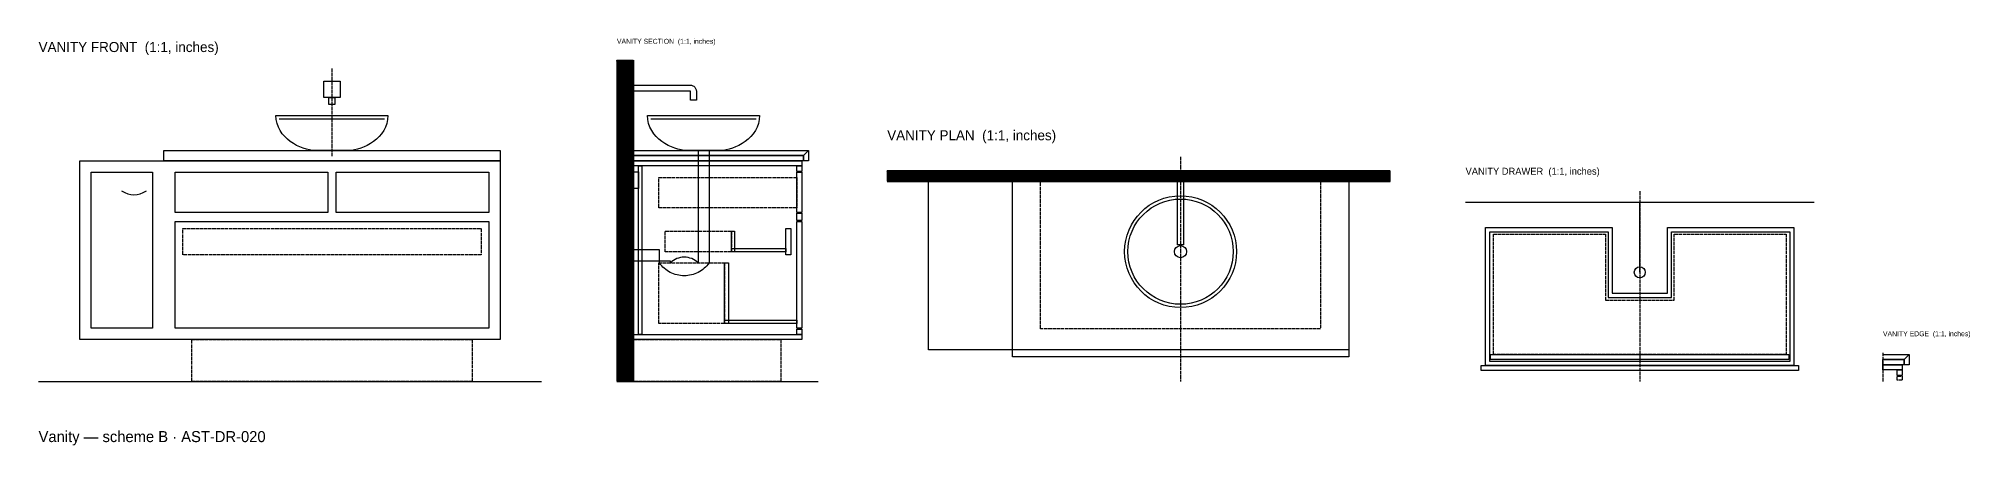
# Model space of a CAD drawing. Header units: inches. Extents: x 0 to 275, y -9 to 49.
import ezdxf

# ---------------------------------------------------------------- set-up
doc = ezdxf.new("R2010")
doc.units = ezdxf.units.IN
doc.header["$MEASUREMENT"] = 0
doc.linetypes.add('DASHED', pattern=[0.6, 0.5, -0.1])
for name, color, linetype in [('Vanity drawer', 7, 'Continuous'), ('Vanity edge', 7, 'Continuous'), ('Vanity front', 7, 'Continuous'), ('Vanity plan', 7, 'Continuous'), ('Vanity plan hatch', 8, 'Continuous'), ('Vanity section', 7, 'Continuous'), ('Vanity section hatch', 8, 'Continuous')]:
    doc.layers.add(name, color=color, linetype=linetype)

msp = doc.modelspace()

# ---------------------------------------------------------------- hatches: boundary and pattern name
at = {"layer": 'Vanity plan hatch'}
h = msp.add_hatch(dxfattribs=at)
h.set_pattern_fill('ANSI31', scale=0.1574803)
h.paths.add_polyline_path([(121.17, 30.12), (192.98, 30.12), (192.98, 28.54), (121.17, 28.54), (121.17, 30.12)])
at = {"layer": 'Vanity section hatch'}
h = msp.add_hatch(dxfattribs=at)
h.set_pattern_fill('ANSI31', scale=0.1574803)
h.paths.add_polyline_path([(82.58, 45.87), (84.94, 45.87), (84.94, 0), (82.58, 0), (82.58, 45.87)])

# ---------------------------------------------------------------- linework, layer by layer
at = {"layer": 'Vanity drawer'}
msp.add_line((203.75, 25.59), (253.51, 25.59), dxfattribs=at)
at = {"layer": 'Vanity drawer', "linetype": 'DASHED'}
msp.add_line((228.63, 27.17), (228.63, 0), dxfattribs=at)
at = {"layer": 'Vanity drawer'}
for points in [[(228.63, 15.59), (228.63, 21.1), (228.63, 25.59)], [(206.62, 21.97), (224.69, 21.97), (224.69, 12.6), (232.57, 12.6), (232.57, 21.97), (250.64, 21.97), (250.64, 2.28), (206.62, 2.28), (206.62, 21.97)], [(207.21, 21.38), (224.1, 21.38), (224.1, 12.01), (233.16, 12.01), (233.16, 21.38), (250.05, 21.38), (250.05, 2.87), (207.21, 2.87), (207.21, 21.38)], [(207.33, 3.86), (249.93, 3.86), (249.93, 3.15), (207.33, 3.15), (207.33, 3.86)], [(205.99, 2.28), (251.27, 2.28), (251.27, 1.57), (205.99, 1.57), (205.99, 2.28)]]:
    msp.add_lwpolyline(points, dxfattribs=at)
at = {"layer": 'Vanity drawer', "linetype": 'DASHED'}
msp.add_lwpolyline([(207.72, 21.06), (223.71, 21.06), (223.71, 11.61), (233.55, 11.61), (233.55, 21.06), (249.54, 21.06), (249.54, 3.86), (207.72, 3.86), (207.72, 21.06)], dxfattribs=at)
at = {"layer": 'Vanity drawer'}
msp.add_circle((228.63, 15.59), 0.787, dxfattribs=at)
at = {"layer": 'Vanity edge', "linetype": 'DASHED'}
msp.add_line((263.35, 4.09), (263.35, 0), dxfattribs=at)
at = {"layer": 'Vanity edge'}
msp.add_line((266.39, 3.15), (267.09, 3.86), dxfattribs=at)
for points in [[(263.35, 3.86), (267.09, 3.86), (267.09, 2.36), (266.39, 2.36), (266.39, 3.15), (263.35, 3.15)], [(263.35, 3.15), (266.39, 3.15), (266.39, 2.36), (263.35, 2.36), (263.35, 3.15)], [(263.35, 2.36), (266.11, 2.36), (266.11, 1.65), (263.35, 1.65), (263.35, 2.36)], [(265.4, 1.65), (266.11, 1.65), (266.11, 0.87), (265.4, 0.87), (265.4, 1.65)]]:
    msp.add_lwpolyline(points, dxfattribs=at)
at = {"layer": 'Vanity edge', "linetype": 'DASHED'}
msp.add_lwpolyline([(265.4, 0.75), (266.11, 0.75), (266.11, 0.2), (265.4, 0.2), (265.4, 0.75)], dxfattribs=at)
at = {"layer": 'Vanity front', "linetype": 'DASHED'}
msp.add_line((41.89, 44.69), (41.89, 32.2), dxfattribs=at)
at = {"layer": 'Vanity front'}
for p, q in [((34.37, 37.52), (49.41, 37.52)), ((0, 0), (71.81, 0))]:
    msp.add_line(p, q, dxfattribs=at)
for points in [[(40.71, 42.91), (43.07, 42.91), (43.07, 40.55), (40.71, 40.55), (40.71, 42.91)], [(41.46, 40.55), (42.32, 40.55), (42.32, 39.57), (41.46, 39.57), (41.46, 40.55)], [(33.9, 37.99), (49.88, 37.99)], [(5.91, 31.5), (65.91, 31.5), (65.91, 5.98), (5.91, 5.98), (5.91, 31.5)], [(17.87, 32.99), (65.91, 32.99), (65.91, 31.5), (17.87, 31.5), (17.87, 32.99)], [(44.29, 32.99), (39.49, 32.99)], [(7.52, 29.88), (16.26, 29.88), (16.26, 7.6), (7.52, 7.6), (7.52, 29.88)], [(19.49, 29.88), (41.28, 29.88), (41.28, 24.13), (19.49, 24.13), (19.49, 29.88)], [(42.5, 29.88), (64.29, 29.88), (64.29, 24.13), (42.5, 24.13), (42.5, 29.88)], [(19.49, 22.87), (64.29, 22.87), (64.29, 7.6), (19.49, 7.6), (19.49, 22.87)]]:
    msp.add_lwpolyline(points, dxfattribs=at)
at = {"layer": 'Vanity front', "linetype": 'DASHED'}
for points in [[(20.59, 21.85), (63.19, 21.85), (63.19, 18.11), (20.59, 18.11), (20.59, 21.85)], [(21.89, 5.98), (61.89, 5.98), (61.89, 0), (21.89, 0), (21.89, 5.98)]]:
    msp.add_lwpolyline(points, dxfattribs=at)
at = {"layer": 'Vanity front'}
for points in [[(39.49, 32.99), (37.49, 32.99), (33.9, 34.74), (33.9, 37.99)], [(49.88, 37.99), (49.88, 34.74), (46.29, 32.99), (44.29, 32.99)], [(11.85, 27.24), (13.03, 26.46), (14.21, 26.46), (15.39, 27.24)]]:
    msp.add_open_spline(points, degree=3, dxfattribs=at)
at = {"layer": 'Vanity plan', "linetype": 'DASHED'}
msp.add_line((163.06, 32.09), (163.06, 0), dxfattribs=at)
at = {"layer": 'Vanity plan'}
msp.add_line((121.17, 28.54), (192.98, 28.54), dxfattribs=at)
for points in [[(127.07, 28.54), (187.07, 28.54), (187.07, 4.53), (127.07, 4.53), (127.07, 28.54)], [(139.04, 28.54), (187.07, 28.54), (187.07, 3.54), (139.04, 3.54), (139.04, 28.54)], [(162.62, 28.54), (163.49, 28.54), (163.49, 19.53), (162.62, 19.53), (162.62, 28.54)]]:
    msp.add_lwpolyline(points, dxfattribs=at)
at = {"layer": 'Vanity plan', "linetype": 'DASHED'}
msp.add_lwpolyline([(143.06, 28.54), (183.06, 28.54), (183.06, 7.52), (143.06, 7.52), (143.06, 28.54)], dxfattribs=at)
at = {"layer": 'Vanity plan'}
for radius in [7.99, 7.52, 0.866]:
    msp.add_circle((163.06, 18.54), radius, dxfattribs=at)
at = {"layer": 'Vanity section'}
for p, q in [((84.94, 45.87), (84.94, 0)), ((87.43, 37.52), (102.46, 37.52)), ((109.24, 32.28), (109.94, 32.99)), ((82.58, 0), (111.32, 0))]:
    msp.add_line(p, q, dxfattribs=at)
for points in [[(84.94, 42.32), (92.98, 42.32)], [(93.96, 41.14), (93.96, 40.16), (93.09, 40.16), (93.09, 41.46), (84.94, 41.46), (84.94, 42.32)], [(86.95, 37.99), (102.94, 37.99)], [(84.94, 32.99), (109.94, 32.99), (109.94, 31.5), (109.24, 31.5), (109.24, 32.28), (84.94, 32.28), (84.94, 32.99)], [(84.94, 32.28), (109.24, 32.28), (109.24, 31.5), (84.94, 31.5), (84.94, 32.28)], [(84.94, 31.5), (108.96, 31.5), (108.96, 30.79), (84.94, 30.79), (84.94, 31.5)], [(85.65, 30.79), (86.13, 30.79), (86.13, 6.69), (85.65, 6.69), (85.65, 30.79)], [(97.34, 32.99), (92.55, 32.99)], [(94.16, 32.99), (94.16, 16.93)], [(95.73, 32.99), (95.73, 16.93)], [(108.25, 30.79), (108.96, 30.79), (108.96, 30), (108.25, 30), (108.25, 30.79)], [(84.94, 29.92), (85.65, 29.92), (85.65, 27.56), (84.94, 27.56), (84.94, 29.92)], [(108.25, 29.88), (108.96, 29.88), (108.96, 24.13), (108.25, 24.13), (108.25, 29.88)], [(108.25, 24.02), (108.96, 24.02), (108.96, 22.99), (108.25, 22.99), (108.25, 24.02)], [(108.25, 22.87), (108.96, 22.87), (108.96, 7.6), (108.25, 7.6), (108.25, 22.87)], [(98.92, 21.46), (99.39, 21.46), (99.39, 18.5), (98.92, 18.5), (98.92, 21.46)], [(106.68, 21.85), (107.39, 21.85), (107.39, 18.11), (106.68, 18.11), (106.68, 21.85)], [(88.65, 16.93), (88.65, 18.78), (84.94, 18.78)], [(90.22, 16.93), (90.22, 17.2), (84.94, 17.2)], [(97.94, 16.93), (98.53, 16.93), (98.53, 8.27), (97.94, 8.27), (97.94, 16.93)], [(98.92, 18.98), (106.68, 18.98), (106.68, 18.5), (98.92, 18.5), (98.92, 18.98)], [(97.94, 8.74), (108.25, 8.74), (108.25, 8.27), (97.94, 8.27), (97.94, 8.74)], [(84.94, 6.69), (108.96, 6.69), (108.96, 5.98), (84.94, 5.98), (84.94, 6.69)], [(108.25, 7.48), (108.96, 7.48), (108.96, 6.69), (108.25, 6.69), (108.25, 7.48)]]:
    msp.add_lwpolyline(points, dxfattribs=at)
at = {"layer": 'Vanity section', "linetype": 'DASHED'}
for points in [[(88.57, 29.13), (108.25, 29.13), (108.25, 24.8), (88.57, 24.8), (88.57, 29.13)], [(89.47, 21.46), (98.92, 21.46), (98.92, 18.5), (89.47, 18.5), (89.47, 21.46)], [(88.57, 16.93), (97.94, 16.93), (97.94, 8.27), (88.57, 8.27), (88.57, 16.93)], [(84.94, 5.98), (105.97, 5.98), (105.97, 0), (84.94, 0), (84.94, 5.98)]]:
    msp.add_lwpolyline(points, dxfattribs=at)
at = {"layer": 'Vanity section'}
for points in [[(92.98, 42.32), (93.63, 42.32), (93.96, 41.93), (93.96, 41.14)], [(92.55, 32.99), (90.55, 32.99), (86.95, 34.74), (86.95, 37.99)], [(102.94, 37.99), (102.94, 34.74), (99.34, 32.99), (97.34, 32.99)]]:
    msp.add_open_spline(points, degree=3, dxfattribs=at)
for points in [[(95.73, 16.93), (95.33, 16.36), (94.8, 15.9), (94.19, 15.58), (93.57, 15.26), (92.88, 15.09), (92.19, 15.09), (91.49, 15.09), (90.81, 15.26), (90.19, 15.58), (89.58, 15.9), (89.05, 16.36), (88.65, 16.93)], [(94.16, 16.93), (93.9, 17.19), (93.59, 17.4), (93.26, 17.54), (92.92, 17.68), (92.56, 17.76), (92.19, 17.76), (91.82, 17.76), (91.46, 17.68), (91.12, 17.54), (90.78, 17.4), (90.48, 17.19), (90.22, 16.93)]]:
    msp.add_open_spline(points, degree=3, knots=[0, 0, 0, 0, 1, 1, 1, 2, 2, 2, 3, 3, 3, 4, 4, 4, 4], dxfattribs=at)

# ---------------------------------------------------------------- texts
at = {"layer": 'LABELS'}
for s, height, p in [('VANITY FRONT  (1:1, inches)', 1.4362, (0, 47.05)), ('VANITY SECTION  (1:1, inches)', 0.7087, (82.58, 48.23)), ('VANITY PLAN  (1:1, inches)', 1.4362, (121.17, 34.45)), ('VANITY DRAWER  (1:1, inches)', 0.9953, (203.75, 29.53)), ('VANITY EDGE  (1:1, inches)', 0.7087, (263.35, 6.46)), ('Vanity — scheme B · AST-DR-020', 1.5748, (0, -8.66))]:
    msp.add_text(s, height=height, dxfattribs=at).set_placement(p)

doc.saveas('drawing.dxf')
